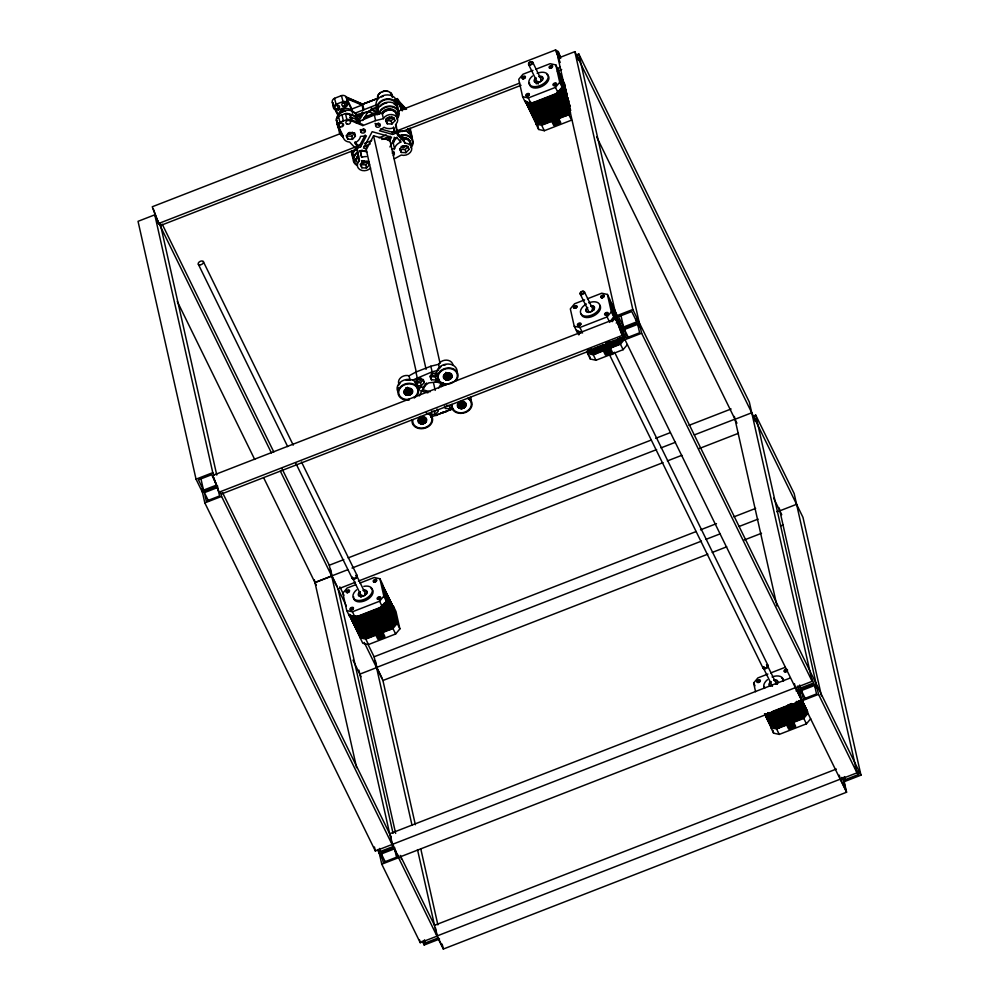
<?xml version="1.0" encoding="UTF-8"?>
<svg xmlns="http://www.w3.org/2000/svg" width="999" height="999" viewBox="0 0 999 999"><rect width="100%" height="100%" fill="white"/><g stroke="black" fill="none" stroke-linecap="round" stroke-linejoin="round"><path stroke-width="1.5" d="M407.505 387.437L409.353 395.067L405.731 394.742L406.78 394.48M408.029 390.397L411.6 390.572L408.991 388.599L407.33 388.811L407.767 390.659M421.728 423.963L420.829 423.151L420.691 423.788L423.389 423.738L421.815 419.318L423.151 418.856L422.689 417.894L424.275 423.401L423.151 418.856M422.065 419.056L425.636 419.243L423.039 417.257L421.366 417.482L423.389 423.738M447.14 379.957L446.228 379.145L446.103 379.782L448.801 379.732L447.14 379.295M451.048 375.237L448.439 373.251L446.778 373.476L447.477 375.05L451.048 375.237C451.823 373.414 448.114 373.027 446.778 373.476M462.15 407.979A3.784 3.009 -12.7 0 0 463.973 407.267L463.723 408.054L462.137 402.56L461.263 402.897L462.837 408.391L461.176 408.616L461.188 407.954M463.086 403.346A3.784 3.009 -12.7 0 1 461.276 404.058L465.084 403.896L462.487 401.923L460.826 402.135L461.513 403.721L463.037 403.296M441.083 413.074C445.03 411.7 438.723 414.323 441.421 413.099M442.245 412.537L442.894 412.187L442.457 412.999M352.36 132.205L350.861 134.291L347.827 133.441M356.156 158.641L356.343 161.351L356.156 158.641L358.254 155.22M361.75 161.139C361.513 163.811 365.959 163.711 366.383 161.376M392.345 97.44C393.269 87.999 376.161 89.947 377.647 98.426L362.612 104.108L363.873 109.715L354.458 113.386M396.441 113.786L396.628 116.496C398.014 108.179 385.377 106.369 382.118 113.074L374.35 114.997L356.019 122.677M381.768 632.854L381.143 633.528M405.856 145.529L403.758 147.777L401.211 146.403M410.477 142.445L410.676 145.167L410.027 140.946L407.754 138.574L403.496 137.625L401.785 135.614L399.5 136.501M404.657 391.483L406.256 389.997C405.944 388.336 404.033 391.845 404.757 392.819L404.233 392.619C403.496 389.86 408.304 387.937 406.581 391.171L406.106 392.707L404.233 392.619L404.87 393.194M412.013 392.407L411.888 391.845A3.784 3.009 -12.7 0 1 411.188 393.344L411.8 390.696C414.373 393.319 407.779 397.377 408.978 390.721M418.918 421.853C419.78 417.457 417.757 419.355 418.918 421.853L420.629 420.379L419.967 416.92M420.304 418.668L420.492 417.819L418.681 420.929M425.786 421.828L425.961 419.73L426.148 421.678L424.587 423.114L425.661 421.266L426.148 421.678L425.162 421.965M444.318 377.847L445.904 373.813L444.018 375.537L443.818 377.734L445.554 377.372L446.603 375.387L446.128 374.438M449.875 378.546L449.675 379.395L451.56 377.659L451.898 375.936C451.523 380.981 446.99 378.883 448.089 373.888L449.15 377.46M451.186 377.822L451.248 375.362L451.486 376.286M458.366 406.518C459.016 402.634 456.78 405.057 458.366 406.518L460.639 404.058L460.052 402.547L458.154 404.807M465.034 407.117L465.409 404.395L465.596 406.331L463.611 407.992M465.234 406.493L465.297 404.021L465.534 404.957M332.879 103.009L332.355 102.41A4.258 3.384 -12.7 0 1 334.528 98.314L341.446 95.617A4.258 3.384 -12.7 0 1 346.291 96.978L362.787 104.208L378.259 98.202L362.787 104.208M384.14 91.234L387.999 91.284M447.352 373.401L448.426 373.913M409.902 389.398L410.027 388.761L407.904 388.748L408.978 389.248M423.938 418.069L423.039 417.257M449.35 374.063L448.301 373.351M460.139 408.454L460.277 407.804C455.569 405.144 461.75 410.676 462.612 407.779M463.386 402.722L462.35 402.023A3.784 3.009 -12.7 0 0 458.042 405.594M442.257 413.136L442.907 412.35M356.406 159.765L358.504 156.344M387.137 117.632C387.699 120.355 392.669 119.043 391.67 116.396M410.127 394.667L411.888 391.845M446.004 373.876L444.243 376.698M553.683 121.666C557.442 124.026 551.773 117.707 554.295 124.413L559.552 122.365L558.216 119.63L552.959 121.678L554.295 124.413M378.821 635.888C378.621 635.514 377.684 635.227 378.871 636.113M605.307 351.198C608.965 353.621 603.446 347.227 605.906 353.933L611.176 351.898L609.827 349.163L604.57 351.211L605.906 353.933M789.135 726.111C789.984 723.825 788.611 726.972 789.198 725.162M410.714 389.747L410.939 389.148L408.853 388.698M424.75 418.406L424.987 417.807C421.915 416.995 427.122 418.032 425.636 419.243M450.162 374.4L449.225 373.501M459.465 407.467L459.228 408.067L458.204 407.093M464.198 403.072L463.261 402.16L465.084 403.896M349.063 134.403L350.025 132.592L352.16 133.192M360.614 146.853L366.446 135.852L360.502 136.438A9.94 7.905 -12.7 0 1 356.556 141.945L354.645 142.932L358.366 147.727L360.614 146.853L360.115 144.605L365.209 134.99M440.072 363.336L389.935 140.397L373.576 135.789L366.246 149.613L416.383 372.54M363.112 163.062L364.073 161.251M388.511 119.056L389.473 117.245L391.62 117.857M388.161 140.372L390.322 136.289M389.385 141.259L391.558 137.163L372.177 131.693L363.499 148.064L366.483 148.913M402.56 147.727L403.521 145.916L405.656 146.516M419.23 395.929L425.736 383.653M426.573 382.954L422.964 389.772L430.144 391.808M438.786 387.962L441.683 382.492M441.496 386.563L443.494 382.792M389.922 146.928L394.505 138.349L396.815 137.45L400.761 142.108A9.94 7.905 -12.7 0 0 394.543 148.789L391.583 149.088M418.244 391.071L420.204 387.4M411.363 390.247L409.765 388.836M419.355 422.302L420.954 423.713L419.13 421.978L420.142 423.376M450.811 374.912L450.037 373.838M425.412 418.918L426.011 418.793M464.86 403.571L464.073 402.51M362.6 120.517L368.057 111.763L371.665 109.803L378.097 111.713L377.585 109.428L372.54 108.379M356.93 120.891L362.687 111.925M358.229 121.741L363.986 112.775L368.057 111.763L377.722 114.723M380.532 92.507L378.084 95.142M382.367 114.198C385.127 108.816 395.242 108.317 396.69 114.91M556.543 121.466C556.468 121.191 555.344 120.742 556.593 121.691M792.856 725.836L792.319 725.286L792.532 725.998M532.966 70.355L522.952 74.251L518.718 79.346L522.614 96.716L528.284 97.952L555.456 87.388L559.702 82.293L555.794 64.923L550.124 63.674L535.826 69.243M558.453 90.872L555.669 94.206L533.753 102.735M561.413 87.875L555.844 94.555L533.928 103.072L531.031 102.447M562.499 87.1L556.006 94.893L534.09 103.421L529.757 102.472M562.837 87.775L556.343 95.579L534.428 104.096L525.749 102.198M563.174 88.461L556.68 96.254L534.765 104.783L526.086 102.885M563.511 89.148L557.017 96.94L535.089 105.469L526.423 103.571L525.786 100.762M563.673 89.485L557.18 97.278L535.264 105.807L526.585 103.908M564.01 90.172L557.517 97.964L535.601 106.493L526.923 104.583M564.335 90.847L557.854 98.651L535.926 107.168L527.26 105.27M564.51 91.196L558.016 98.988L536.101 107.517L527.422 105.607M564.847 91.871L558.354 99.675L536.438 108.192L527.759 106.294M565.172 92.557L558.678 100.35L536.763 108.879L528.096 106.98M565.509 93.244L559.015 101.036L537.1 109.565L528.434 107.655M565.684 93.581L559.19 101.374L537.275 109.902L528.596 108.004L527.647 103.796M566.008 94.268L559.515 102.06L537.599 110.589L528.933 108.679M566.346 94.942L559.852 102.747L537.937 111.264L529.27 109.366M566.52 95.292L560.027 103.084L538.099 111.613L529.433 109.703L528.633 106.568M566.683 95.629L560.189 103.421L538.274 111.95L529.595 110.052M566.845 95.966L560.352 103.771L538.436 112.288L529.77 110.39M567.182 96.653L560.689 104.445L538.773 112.974L530.094 111.076M567.345 96.99L560.864 104.795L538.936 113.312L530.269 111.413L529.47 108.267M567.682 97.677L561.188 105.469L539.273 113.998L530.606 112.1L529.657 107.892M568.019 98.364L561.525 106.156L539.61 114.673L530.931 112.775M568.181 98.701L561.688 106.493L539.772 115.022L531.106 113.124L530.307 109.977M568.356 99.038L561.863 106.843L539.947 115.36L531.268 113.461M567.594 100.499L562.025 107.18L540.109 115.697L531.443 113.799L530.644 110.664M567.757 100.837L562.2 107.517L540.284 116.046L531.605 114.148M567.932 101.174L562.362 107.867L540.447 116.384L531.768 114.485M568.094 101.523L562.524 108.204L540.609 116.721L531.943 114.823L530.656 109.94M568.256 101.861L562.699 108.541L540.784 117.07L532.105 115.172M569.355 101.086L562.862 108.891L540.946 117.407L532.267 115.509L531.48 112.363M568.593 102.547L563.036 109.228L541.108 117.745L532.442 115.847M568.768 102.885L563.199 109.565L541.283 118.094L532.604 116.196L531.668 111.988M568.931 103.222L563.361 109.915L541.446 118.431L532.779 116.533M569.093 103.571L563.536 110.252L541.62 118.769L532.942 116.871M569.268 103.908L563.698 110.589L541.783 119.118L533.104 117.22L532.142 113.736M568.506 105.37L563.861 110.939L541.945 119.455L533.279 117.557M568.668 105.707L564.035 111.276L542.12 119.793L533.441 117.894L532.492 113.699M569.767 104.932L564.198 111.613L542.282 120.142L533.616 118.244M569.929 105.27L564.373 111.963L542.457 120.479L533.778 118.581L532.667 114.036M570.104 105.619L564.535 112.3L542.619 120.817L533.941 118.918M570.267 105.956L564.697 112.637L542.782 121.166L534.115 119.268M569.505 107.417L564.872 112.987L542.957 121.503L534.278 119.605L533.316 116.121M569.68 107.755L565.034 113.324L543.119 121.841L534.453 119.942M569.842 108.092L565.209 113.661L543.281 122.19L534.615 120.292L533.503 115.747M570.004 108.441L565.372 114.011L543.456 122.527L534.777 120.629M570.179 108.779L565.534 114.348L543.618 122.865L534.952 120.966L534.153 117.82M570.342 109.116L565.709 114.685L543.793 123.214L535.114 121.316M569.58 110.577L565.871 115.035L543.956 123.551L535.277 121.653M569.755 110.914L566.046 115.372L544.118 123.888L535.452 121.99L534.502 117.795M570.841 110.14L566.208 115.709L555.506 93.869M534.677 118.132L536.001 124.013L541.658 125.262L568.843 114.685L570.529 112.65M404.707 393.756L406.094 394.705L405.307 393.631M411.6 390.572L410.589 389.185M412.3 390.809L409.652 393.718M445.179 379.408L444.53 377.972L444.443 378.833L446.103 379.782M451.76 375.462L449.1 378.371M426.348 419.468L423.701 422.377M465.796 404.133L463.149 407.043M584.59 299.887L574.575 303.771L570.329 308.866L574.238 326.248L579.907 327.485L607.08 316.92L611.326 311.825L607.417 294.443L601.748 293.207L587.449 298.776M611.338 319.967L614.123 316.633M610.576 321.428L614.285 316.97L610.801 302.272M611.675 320.654L614.46 317.307M611.838 320.991L614.622 317.657L611.301 303.296M612.012 321.328L614.785 317.994M612.175 321.678L614.959 318.331L611.638 303.983M355.669 584.74L347.078 588.074L342.844 593.169L346.753 610.551L352.41 611.788L379.595 601.223L383.828 596.128L379.92 578.746L374.263 577.509L359.952 583.066M382.58 604.707L379.807 608.041L357.892 616.57L354.995 615.933M384.603 602.809L379.97 608.379L358.054 616.907L355.157 616.271M386.625 600.923L380.132 608.728L358.216 617.245L352.435 615.983M386.963 601.61L380.469 609.402L358.554 617.931L349.425 616.008L346.753 610.551M387.3 602.297L380.806 610.089L358.891 618.618L350.212 616.708M387.462 602.634L380.969 610.426L359.053 618.955L350.387 617.057M387.799 603.321L381.306 611.113L359.39 619.642L350.711 617.732M388.136 603.995L381.643 611.8L359.727 620.317L351.049 618.418M388.299 604.345L381.805 612.137L359.89 620.666L351.223 618.756M388.636 605.019L382.142 612.824L360.227 621.341L351.548 619.442M388.973 605.706L382.48 613.498L360.564 622.027L351.885 620.129M389.31 606.393L382.817 614.185L360.901 622.714L352.222 620.804M389.473 606.73L382.979 614.522L361.064 623.051L352.385 621.153M389.81 607.417L383.316 615.209L361.401 623.738L352.722 621.828M390.147 608.091L383.653 615.896L361.725 624.412L353.059 622.514M390.472 608.778L383.978 616.57L362.063 625.099L353.396 623.201M390.646 609.115L384.153 616.92L362.237 625.436L353.559 623.538M390.971 609.802L384.49 617.594L362.562 626.123L353.896 624.225M391.308 610.489L384.815 618.281L362.899 626.798L354.233 624.899M617.682 338.923L615.821 341.146L593.906 349.675L591.008 349.038M617.844 339.26L615.983 341.483L594.068 350.012L591.183 349.375M391.645 611.163L385.152 618.968L363.236 627.484L354.558 625.586M618.006 339.598L616.158 341.833L594.243 350.349L591.346 349.712M391.808 611.513L385.314 619.305L363.399 627.822L354.732 625.923M620.029 337.712L616.321 342.17L594.405 350.699L591.52 350.062M620.204 338.062L616.495 342.507L594.567 351.036L590.234 350.087M392.145 612.187L385.651 619.992L363.736 628.508L355.07 626.61M620.367 338.399L616.658 342.857L594.742 351.373L588.96 350.112M621.465 337.625L616.82 343.194L594.904 351.723L587.674 350.137M392.482 612.874L385.989 620.666L364.073 629.195L355.394 627.297M622.552 336.85L616.995 343.531L595.079 352.06L587.849 350.474M622.727 337.187L617.157 343.881L595.242 352.397L588.011 350.811M392.819 613.561L386.326 621.353L364.41 629.87L355.731 627.971L354.62 623.426M622.889 337.537L617.32 344.218L595.404 352.734L588.186 351.161M392.982 613.898L386.488 621.69L364.573 630.219L355.906 628.321M623.988 336.763L617.494 344.555L595.579 353.084L586.9 351.186L587.612 353.546L590.284 359.003L595.953 360.252L623.126 349.675L627.372 344.58M393.319 614.585L386.825 622.377L364.91 630.893L356.231 628.995M393.656 615.259L387.162 623.064L365.247 631.58L356.568 629.682M393.818 615.596L387.325 623.401L365.409 631.917L356.73 630.019M587.612 353.546L593.281 354.782L620.454 344.218L624.7 339.123L846.578 792.232L443.319 949.05L221.566 496.403L220.667 492.382M394.155 616.283L387.662 624.088L365.746 632.604L357.068 630.706M394.493 616.97L387.999 624.762L366.084 633.291L357.405 631.393M394.817 617.644L388.324 625.449L366.408 633.965L357.742 632.067M394.992 617.994L388.499 625.786L366.583 634.315L357.904 632.417M395.329 618.668L388.836 626.473L366.92 634.989L358.241 633.091L356.98 627.484M395.654 619.355L389.16 627.16L367.245 635.676L358.579 633.778M395.991 620.042L389.498 627.834L367.582 636.363L358.903 634.465M396.153 620.379L389.672 628.171L367.744 636.7L359.078 634.802M396.491 621.066L389.997 628.858L368.082 637.387L359.415 635.489M360.127 637.849L365.784 639.085L392.969 628.521L397.202 623.426L393.294 606.056L395.979 611.513L399.887 628.883L395.641 633.978L368.469 644.542L362.799 643.306L349.375 615.009M755.581 691.72L753.633 683.029L757.866 677.934L767.881 674.038M796.715 701.385L793.943 704.732L772.015 713.249L769.13 712.612M796.89 701.723L794.105 705.069L772.19 713.586L767.856 712.637M797.052 702.072L794.267 705.406L772.352 713.935L768.019 712.986M798.151 701.298L794.442 705.756L772.527 714.273L768.181 713.323M799.237 700.524L794.605 706.093L772.689 714.61L768.356 713.661M799.412 700.861L794.767 706.43L772.851 714.959L767.07 713.686M799.575 701.211L794.942 706.78L773.026 715.296L765.796 713.711M801.598 699.312L795.104 707.117L773.189 715.634L764.522 713.736M801.935 699.999L795.441 707.791L773.526 716.32L764.847 714.422M802.097 700.336L795.604 708.141L773.688 716.658L765.022 714.76M802.272 700.686L795.778 708.478L773.863 717.007L765.184 715.109M802.434 701.023L795.941 708.815L774.025 717.344L765.346 715.446M802.597 701.36L796.116 709.165L774.188 717.682L765.521 715.784M802.771 701.71L796.278 709.502L774.362 718.031L765.684 716.133M802.934 702.047L796.44 709.839L774.525 718.368L765.858 716.47M803.109 702.384L796.615 710.189L774.7 718.706L766.021 716.807M803.271 702.734L796.777 710.526L774.862 719.055L766.183 717.157L765.559 714.347M803.433 703.071L796.94 710.863L775.024 719.392L766.358 717.494M803.608 703.408L797.115 711.213L775.199 719.73L766.52 717.831M803.77 703.758L797.277 711.55L775.361 720.079L766.695 718.169M803.945 704.095L797.452 711.887L775.536 720.416L766.857 718.518L766.058 715.371M804.108 704.432L797.614 712.237L775.699 720.754L767.02 718.855M804.27 704.782L797.776 712.574L775.861 721.103L767.195 719.193L766.395 716.058M804.445 705.119L797.951 712.911L776.036 721.44L767.357 719.542M804.607 705.456L798.114 713.261L776.198 721.778L767.532 719.879M804.944 706.143L798.451 713.935L776.535 722.464L767.856 720.566M805.107 706.48L798.613 714.285L776.698 722.801L768.031 720.903L767.232 717.757M805.444 707.167L798.95 714.959L777.035 723.488L768.356 721.59L767.419 717.382M805.781 707.854L799.287 715.646L777.372 724.175L768.693 722.265M805.943 708.191L799.45 715.983L777.534 724.512L768.868 722.614L767.894 719.13M806.118 708.528L799.625 716.333L777.709 724.849L769.03 722.951M806.443 709.215L799.949 717.007L778.034 725.536L769.367 723.638M806.78 709.902L800.286 717.694L778.371 726.223L769.705 724.312L768.418 719.43M806.955 710.239L800.461 718.031L778.546 726.56L769.867 724.662M807.117 710.576L800.624 718.381L778.708 726.897L770.029 724.999L769.23 721.852M807.454 711.263L800.961 719.055L779.045 727.584L770.366 725.686L769.255 721.141M769.904 723.226L770.916 727.709L776.573 728.945L803.758 718.381L807.991 713.286M770.916 727.709L773.588 733.166L779.257 734.402L806.43 723.838L810.676 718.743M347.814 139.136L347.115 136.001L351.748 136.226L354.707 133.042L355.407 136.176L352.447 139.361L347.814 139.136L346.154 135.727L349.113 132.542L353.746 132.767L355.407 136.176M394.393 118.744L394.867 120.842L391.908 124.026L387.275 123.789L386.563 120.654L391.196 120.879L394.155 117.707M361.863 167.795L361.163 164.66L365.784 164.897L368.743 161.713L369.455 164.847L366.496 168.032L361.863 167.795L360.189 164.385L363.149 161.201L367.782 161.438L369.455 164.847M408.429 147.415L408.903 149.513L405.944 152.685L401.311 152.46L400.611 149.326L405.244 149.55L408.204 146.366M423.701 380.544L424.175 382.642L421.216 385.814L416.583 385.589L415.871 382.455L420.504 382.679L423.464 379.495M438.086 377.897L436.113 380.02L431.481 379.795L430.781 376.648L435.414 376.885L437.387 374.762M430.619 414.26L435.252 414.485L438.211 411.301L437.1 409.028M444.418 406.181L445.529 408.454L450.162 408.691L452.135 406.568M332.804 103.571L332.592 102.722L333.154 104.296M412.038 391.633L411.913 391.071A3.784 3.009 -12.7 0 0 406.943 388.936A3.784 3.009 -12.7 0 0 405.232 393.681M447.115 411.064L444.917 412.075L446.341 411.113M358.541 156.131L357.018 148.152L359.003 161.251A7.567 6.019 -12.7 0 0 360.09 169.705A7.567 6.019 -12.7 0 0 370.641 167.982M420.492 417.819L419.605 419.243M420.517 416.408L420.629 419.842L419.842 417.107M459.053 403.908L459.415 402.759M439.373 379.395L435.989 382.005L428.658 382.917L422.927 387.088L416.995 387.662M407.679 395.292L406.655 395.129M462.487 401.923L462.35 402.023A3.784 3.009 -12.7 0 1 465.197 405.956M377.522 96.703L378.159 96.291M426.061 421.066L425.936 420.504A3.784 3.009 -12.7 0 0 420.979 417.594A3.784 3.009 -12.7 0 0 419.955 422.877M377.185 106.518L367.307 112.05L356.044 114.748L356.543 116.408M446.328 411.526L446.828 411.288M394.343 158.829L401.211 155.07A7.567 6.019 -12.7 0 0 411.463 150.437A7.567 6.019 -12.7 0 0 405.469 143.182L397.54 134.828L395.517 124.65M398.988 384.303A7.567 6.019 -12.7 0 1 400.849 377.572A7.567 6.019 -12.7 0 1 409.078 375.786L415.934 372.028L430.844 366.233L438.611 364.298A7.567 6.019 -12.7 0 1 446.64 360.139A7.567 6.019 -12.7 0 1 452.922 365.01M412.624 380.132L432.105 371.828L438.573 370.229M453.121 408.803L430.744 417.132M399.263 101.898L405.369 108.379M399.75 104.096L404.907 109.49M399.588 103.933L405.144 109.353M338.574 114.286A7.567 6.019 -12.7 0 1 341.596 110.09L343.319 109.191A7.567 6.019 -12.7 0 1 352.073 110.602L346.903 99.675A4.258 3.384 -12.7 0 1 346.84 101.586M381.543 96.99L383.266 96.091M555.319 120.342L554.457 120.392M448.563 374.85L447.19 375.499L448.988 374.625L449.575 377.235M459.752 403.321L461.526 407.455L462.837 408.391M424.163 423.339L424.8 423.126M463.723 408.054L463.911 407.217M609.14 351.099L609.115 351.848L609.265 351.086M789.073 725.199L789.048 725.898M790.621 726.748L790.284 726.073L790.509 726.785M792.657 725.973C794.342 724.2 789.997 726.148 792.906 726.061M400.05 106.531L402.185 106.169L400.711 107.592M362.774 104.783L351.885 109.016L352.747 112.825M363.873 109.715L377.385 104.445M332.355 102.41L333.716 108.454A4.258 3.384 -12.7 0 0 338.561 109.828L345.479 107.13A4.258 3.384 -12.7 0 0 347.652 103.034L346.291 96.978M357.517 150.399L349.588 142.045A7.567 6.019 -12.7 0 1 343.768 138.674L337.749 126.398L336.388 120.342A4.683 3.721 -12.7 0 1 338.536 116.259L345.504 113.549A4.683 3.721 -12.7 0 1 350.324 114.922L351.685 120.979L362.849 125.574L375.612 120.604L383.379 118.681A7.567 6.019 -12.7 0 1 394.168 115.122A7.567 6.019 -12.7 0 1 396.054 123.976L397.54 134.828M394.568 99.7L397.39 98.601L398.913 103.771M394.667 100.15L397.49 99.051M337.749 126.398A4.683 3.721 -12.7 0 1 339.897 122.303L346.865 119.593A4.683 3.721 -12.7 0 1 351.685 120.979M356.481 116.134L360.664 114.51M356.818 116.821L361.001 115.197M366.571 113.024L370.754 111.401M395.554 104.071L398.376 102.972L397.39 98.601M364.722 116.995L374.525 113.187M363.648 118.219L376.261 113.324M399.8 104.833L401.748 104.433M400.337 105.944L401.648 105.432M340.834 133.441L152.26 206.768L158.479 223.564L161.289 225.212L355.669 149.613M397.415 111.438L555.531 49.95L558.341 51.598L560.414 57.193M271.428 452.922L154.783 214.822L138.037 221.328L196.029 479.17L202.41 492.207L217.77 486.238M842.257 777.609L844.217 781.693L860.963 775.174L802.971 517.345L574.837 51.661L558.091 58.167L617.182 320.617M576.023 55.07L578.808 53.983L749.337 402.073L812.137 681.318L795.391 687.836L794.455 683.653M355.07 141.895L357.867 145.492L360.115 144.605M380.457 128.933L392.07 132.18L394.393 131.281L393.519 126.973M158.479 223.564L361.563 144.58M364.46 143.456L371.715 140.634M378.971 137.812L386.226 134.99M393.481 132.168L519.68 83.092M557.392 68.431L560.289 67.308M392.582 134.428L394.892 133.529L393.743 127.772A9.94 7.905 -12.7 0 1 384.016 127.298L379.508 130.769L392.582 134.428L392.07 132.18M364.373 146.229L370.179 143.981M381.78 139.46L389.036 136.638M402.098 131.568L521.041 85.315M557.305 71.204L561.663 69.518M384.066 139.273L389.822 137.038M360.289 151.648L362.537 150.774L366.883 151.998M522.614 96.716L525.299 102.173L530.956 103.421L558.141 92.845L555.456 87.388M554.969 121.091L558.916 119.555M536.001 124.013L538.673 129.47L544.33 130.719L571.515 120.155L568.843 114.685M405.207 393.868L406.431 393.394L409.24 395.017M444.155 378.421L445.879 378.059L448.701 379.67M196.029 479.17L212.775 472.664L154.783 214.822M574.837 51.661L632.817 309.49L616.071 315.996L622.464 329.033L639.21 322.527M615.958 318.656L212.687 475.474L218.906 492.257L221.728 493.906L624.987 337.088L622.177 335.439L615.958 318.656L618.768 320.304M616.221 323.014L619.13 321.89L624.038 335.164L621.815 333.853L616.907 320.592L613.985 308.753M216.109 483.728L211.688 474.7L198.451 479.857L203.496 490.159L216.733 485.014M636.788 321.84L631.73 311.538L618.493 316.683L623.551 326.998L636.788 321.84L636.101 318.806M204.42 492.644L217.657 487.5L219.555 495.966L206.318 501.111L204.42 492.644L208.529 501.036M637.712 324.325L639.61 332.792L626.373 337.937L624.462 329.483L637.712 324.325L639.073 327.123M218.906 492.257L622.177 335.439M605.569 343.506L609.677 341.908M593.406 348.651L602.996 344.917M605.731 343.856L615.322 340.122L617.832 345.242L624.325 337.45L617.657 344.905L595.741 353.421L587.075 351.523M615.484 340.459L593.568 348.988L595.916 353.758L587.237 351.86M593.731 349.325L615.659 340.809M795.354 687.662L375.349 850.998L204.82 502.909L221.566 496.403M578.808 53.983L641.62 333.229L624.875 339.747L622.115 327.635M450.636 409.865L448.064 410.452L450.549 409.49M419.255 422.54L420.479 422.065L423.289 423.676M458.703 407.192L461.526 407.455L460.214 401.623M392.095 844.492L329.295 565.234L343.793 559.602M348.151 557.904L651.323 440.01M655.681 438.311L670.179 432.679M689.035 425.337L731.106 408.978M314.96 582.454L347.652 569.742M352.01 568.044L656.63 449.587M660.988 447.889L675.486 442.257M694.355 434.915L734.964 419.13M314.997 582.617L331.73 576.111M735.002 419.293L751.748 412.774M752.934 416.196L755.731 415.109L794.18 493.593L856.98 772.851L840.234 779.357L839.297 775.174M338.087 588.985L355.494 582.217M358.391 581.081L663.024 462.624M667.369 460.926L681.88 455.294M699.288 448.526L738.448 433.291M378.421 638.236L383.678 636.188L382.342 633.466L377.085 635.514L378.421 638.236L377.784 635.439M696.166 531.53L374.126 656.768L412.05 825.374M700.511 529.845L716.47 523.638M733.878 516.87L755.644 508.404M376.536 667.469L701.473 541.108M705.818 539.423L720.329 533.778M739.185 526.448L758.041 519.118M776.897 511.775L779.807 510.651M359.827 674.15L376.573 667.632M779.844 510.814L796.59 504.308M382.929 680.506L707.854 554.145M712.212 552.459L726.71 546.815M744.118 540.047L761.525 533.279M780.394 525.949L783.291 524.812M770.741 672.926L785.052 667.369M389.685 833.778L790.047 678.084M379.183 848.875L380.444 851.448L393.681 846.303L392.42 843.718M799.2 685.539L800.461 688.111L813.698 682.966L810.539 676.523M796.016 690.883L798.925 689.76L797.664 687.175M379.358 853.496L394.717 847.527M799.375 690.159L816.121 683.653M394.605 848.788L396.516 857.242L383.266 862.399L381.368 853.933L394.605 848.788L395.979 851.585M814.622 685.451L816.52 693.918L803.283 699.063L801.385 690.596L814.622 685.451L815.996 688.261M787.624 705.157L791.732 703.558M772.726 711.35L791.895 703.895M771.515 712.225L793.431 703.708L801.123 719.405L807.617 711.6L807.279 710.926L800.786 718.718L778.87 727.247L770.204 725.336M398.476 857.529L801.747 700.699M417.507 849.637L436.963 936.175L420.229 942.694L381.768 864.197L398.514 857.691L397.877 854.844M771.69 712.562L793.606 704.045M755.731 415.109L818.531 694.355L801.785 700.861L799.337 689.997M771.852 712.911L793.768 704.382M794.467 726.048L793.131 723.326L787.874 725.361L789.21 728.096L794.467 726.048L793.843 723.251M434.528 925.311L836.338 769.055M436.925 936.013L840.196 779.195M424.026 940.396L425.287 942.969L438.524 937.824M844.03 777.06L845.291 779.645L858.541 774.487L857.854 771.465M422.29 941.108L424.2 945.017L439.548 939.048M397.44 99.925L398.626 100.262L401.223 105.582M398.226 103.434L399.413 103.771L401.81 110.102M384.165 91.084L382.43 91.708M360.139 150.837L361.7 157.343L363.811 156.768A9.94 7.905 -12.7 0 1 366.383 156.618M443.793 365.259L445.691 364.735M448.226 378.708L447.677 374.101M448.101 379.233L448.801 379.732M409.115 394.455L407.692 394.63M461.051 402.759L462.475 402.585M421.603 418.106L423.027 417.919M423.164 423.114L421.74 423.301M380.357 635.464L380.382 634.715L380.244 635.476M458.628 403.421L458.553 404.607M403.758 138.736L408.004 139.698L410.726 143.569M406.243 380.082L408.204 379.97M381.593 636.338C382.055 634.865 381.543 635.913 381.506 636.138M399.413 101.848L406.543 109.316M437.4 373.426L432.767 373.201L429.807 376.386L431.481 379.795M446.366 405.394L449.45 405.544L450.162 408.691M431.456 411.188L434.553 411.351L435.252 414.485M390.309 92.982L391.021 93.019M464.735 403.009L465.459 403.446M419.48 422.864L418.743 422.427M525.586 101.861L534.265 103.759L556.181 95.23L562.674 87.437L559.178 72.74M525.924 102.547L534.59 104.445L556.505 95.916L562.999 88.124L559.69 73.764M526.261 103.222L534.927 105.12L556.843 96.603L563.336 88.799L560.014 74.45M526.76 104.246L535.427 106.144L557.342 97.627L563.836 89.823L560.352 75.137M528.758 108.342L537.437 110.24L559.353 101.723L565.846 93.918L562.362 79.233M530.432 111.751L539.11 113.661L561.026 105.132L567.519 97.34L567.857 98.014L561.363 105.819L539.448 114.336L530.769 112.437M391.945 94.343L391.146 94.168L391.558 95.517M579.932 331.68L577.035 331.044L578.546 334.116M577.21 331.393L580.094 332.018M574.238 326.248L576.91 331.705L582.579 332.942M577.534 332.068L580.431 332.704M577.709 332.417L580.594 333.042M451.423 374.787L450.686 374.35M411.975 390.122L411.238 389.685M351.161 616.008L358.391 617.594L380.307 609.065L386.8 601.273L383.479 586.913M350.05 616.371L358.728 618.269L380.644 609.752L387.137 601.947L383.816 587.599M355.569 627.634L364.235 629.532L386.151 621.016L392.644 613.211L389.335 598.863M768.194 721.241L776.872 723.151L798.788 714.622L805.281 706.83L805.606 707.504L799.125 715.309L777.197 723.825L768.531 721.927M358.404 633.441L367.083 635.339L388.998 626.81L395.492 619.018L392.17 604.657M769.53 723.975L778.209 725.873L800.124 717.357L806.618 709.552L806.28 708.878L799.787 716.67L777.871 725.199L769.193 723.288L768.256 719.093M359.74 636.163L368.419 638.061L357.717 616.221M364.485 146.254L367.47 147.09M361.925 160.652L366.208 161.863M435.364 381.655L445.791 384.603M420.479 390.746L427.909 392.844M346.441 97.652L346.815 98.651L354.558 100.999L362.075 105.057L363.186 109.99M351.436 119.855L362.6 124.45L362.849 125.574M346.815 98.651L362.075 105.057L362.674 104.333L346.566 97.527M378.097 113.474L371.665 109.803L371.278 108.117M616.907 320.592L619.13 321.89M447.215 374.225L447.889 375.312M421.366 417.482L422.065 417.969M422.277 419.193L422.739 419.068A3.784 3.009 -12.7 0 1 421.815 419.393M397.028 132.592L402.535 138.986L401.785 135.614M393.918 152.81L394.193 153.197A2.373 1.886 -12.7 0 1 394.143 154.658L393.818 155.107A2.373 1.886 -12.7 0 1 393.369 155.482M352.073 110.602L352.597 112.875M360.302 129.57L361.151 132.442A2.373 1.886 -12.7 0 0 365.197 131.781L365.372 131.294A2.373 1.886 -12.7 0 0 364.011 129.37L363.424 129.271A2.373 1.886 -12.7 0 0 361.238 130.132L360.914 130.569A2.373 1.886 -12.7 0 0 360.864 132.03L361.139 132.43M357.48 163.062L356.094 160.24M417.644 383.666L416.645 380.119A2.373 1.886 -12.7 0 1 416.521 379.158M596.665 136.9L736.925 423.201M773.663 498.201L781.755 514.722M555.794 64.923L558.466 70.38L562.375 87.75L559.702 82.293M558.853 72.065L563.536 81.618L566.695 94.905M562 86.076L567.02 96.316L560.526 104.108L538.611 112.637L529.932 110.727L528.658 105.844M532.717 62.225L541.57 80.295M558.753 118.606L560.764 122.702L553.746 125.437L551.748 121.341M528.646 64.598L538.174 84.053M533.591 102.398L544.293 124.238L535.614 122.34L525.424 101.523M632.817 309.49L860.963 775.174M528.284 97.952L530.956 103.421M541.658 125.262L544.33 130.719M854.744 766.757L858.541 774.487M641.62 333.229L812.137 681.318M818.531 694.355L856.98 772.851M607.417 294.443L610.089 299.912L613.998 317.282L611.326 311.825M624.462 329.483L628.571 337.862M801.385 690.596L805.494 699.013M610.464 301.586L615.646 312.175L617.544 320.579M797.427 686.088L800.748 692.969M841.87 777.409L843.755 781.28L845.666 789.747L840.609 779.432M613.623 315.609L615.297 319.018M795.778 687.911L800.823 698.214L798.925 689.76M607.08 316.92L609.752 322.377M620.454 344.218L623.126 349.675M803.758 718.381L806.43 723.838M614.81 352.722L767.931 665.284M584.34 291.758L593.181 309.815M776.485 683.978L767.632 665.921A2.373 1.411 -26.1 0 0 766.932 665.509A1.898 1.124 -26.1 0 1 767.057 665.809M610.377 348.139L612.387 352.235L605.369 354.957L603.359 350.861M793.668 722.302L795.679 726.398L788.661 729.12L786.663 725.024M580.269 294.131L589.11 312.188M763.561 668.294L772.414 686.35M763.049 668.131L609.24 354.17A2.835 1.698 -26.1 0 0 612.062 354.42A2.835 1.698 -26.1 0 0 614.323 352.185M771.353 711.887L779.208 727.921L770.541 726.023L764.685 714.085L773.363 715.983L795.279 707.454L801.772 699.662L804.782 705.806L798.288 713.598L776.373 722.127L767.694 720.217L766.408 715.334M579.907 327.485L581.918 331.581M593.281 354.782L595.953 360.252M776.573 728.945L779.257 734.402M753.633 683.029L754.969 685.764M576.873 330.706L576.535 330.02L576.91 331.705M398.451 101.311L398.326 100.749M401.024 106.593L402.772 110.165M398.376 102.972L402.247 110.877M394.867 120.842L393.194 117.432L388.561 117.195L385.602 120.38L387.275 123.789M408.903 149.513L407.23 146.091L402.597 145.866L399.637 149.051L401.311 152.46M346.541 98.102L351.885 109.016M343.306 102.697L341.446 95.617M345.479 107.13L344.305 103.084M336.388 105.382L334.528 98.314M338.561 109.828L337.038 104.258M336.526 111.164L338.199 114.598M338.349 116.096L332.954 105.095A4.258 3.384 -12.7 0 0 334.178 106.169M445.579 411.825L445.417 411.476M424.175 382.642L422.502 379.22L417.869 378.996L414.91 382.18L416.583 385.589M420.729 418.444L421.191 419.393M379.92 578.746L382.605 584.215L386.501 601.585L383.828 596.128M382.979 585.889L393.681 607.729M386.126 599.899L396.828 621.74L390.334 629.545L379.632 607.704M397.202 623.426L399.887 628.883M379.595 601.223L382.267 606.68L355.095 617.245L352.41 611.788M392.969 628.521L395.641 633.978M203.284 261.513L293.231 445.129M301.473 461.95L357.08 575.474M365.696 594.118L356.843 576.061A2.373 1.411 -26.1 0 1 355.407 578.521A2.373 1.411 -26.1 0 1 352.622 578.096M382.879 632.442L384.89 636.538L377.872 639.26L375.874 635.164M352.772 578.433L361.626 596.49M198.389 264.36L287.662 446.578M295.891 463.399L352.197 578.321M365.784 639.085L368.469 644.542M162.188 224.138L273.813 452.01M282.043 468.781L329.295 565.234M339.835 586.85L343.956 595.254M367.982 644.318L374.163 656.93M332.118 576.186L337.163 586.5M376.96 667.719L382.005 678.021M280.332 471.103L346.366 605.968M364.21 642.407L382.967 680.669L415.359 824.762M349.213 614.672L349.425 616.008M177.298 301.473L254.695 459.44M263.586 477.609L316.271 585.227M352.959 660.127L361.114 676.76M212.775 472.664L214.048 475.262M222.577 492.682L390.996 836.55M400.224 855.394L434.565 925.474M396.928 853.745L392.507 844.729L390.609 836.263M437.35 936.263L442.395 946.565L441.758 943.743M381.368 853.933L385.489 862.337M377.447 849.587L381.418 857.691M560.664 58.491L558.703 53.184L556.468 51.886L558.928 58.516M555.531 49.95L560.189 62.537M620.329 324.5L623.438 332.892M410.227 394.73L409.115 390.734M153.209 208.704L158.117 221.978M213.636 477.41L218.556 490.684M446.141 374.363L447.477 378.783L445.929 372.402M420.292 416.883L422.077 422.789L420.766 416.97M406.243 388.224L408.029 394.13L406.481 387.749M463.486 402.947L464.21 405.669L463.561 402.747M409.99 389.622L410.714 392.345L410.065 389.423M460.015 402.872L461.088 407.08M445.966 374.213L447.04 378.409M420.204 416.808L421.628 422.415M406.156 388.149L407.592 393.756M844.617 776.61L845.291 779.645M844.18 781.53L846.578 792.232M779.208 507.979L821.453 695.853M754.22 416.908L755.182 421.141M799.774 685.077L800.461 688.111M734.365 416.446L776.96 605.844M788.573 725.299L789.21 728.096M772.939 730.269L773.588 733.166M577.31 55.794L578.259 60.015M620.816 314.86L623.551 326.998M621.615 326.611L623.039 332.555M621.59 327.335L622.702 331.88M621.253 326.648L622.689 332.592M621.066 327.023L622.327 332.63M620.903 326.685L622.165 332.292M616.321 313.536L617.894 320.542M564.36 83.317L564.997 86.126M565.621 88.923L567.057 94.868M616.296 314.248L617.732 320.204M564.198 82.979L566.72 94.193M615.147 311.151L617.37 320.242M562.862 80.245L566.183 94.605L559.69 102.398L537.774 110.926L529.095 109.028L528.296 105.882M614.485 309.777L616.858 319.93M562.025 78.546L565.347 92.895L558.853 100.699L536.938 109.216L528.259 107.318L527.46 104.171M613.648 308.079L616.483 320.691M561.688 77.86L565.009 92.22L558.516 100.012L536.6 108.541L527.922 106.631L526.81 102.085M613.311 307.392L616.308 320.342M561.188 76.836L564.672 91.533L558.179 99.326L536.263 107.855L527.597 105.956L526.648 101.748M612.812 306.368L616.133 320.716M560.851 76.161L564.173 90.509L557.679 98.302L535.764 106.831L527.085 104.932L526.298 101.786M612.474 305.682L615.621 319.692M611.975 304.658L615.459 319.355M537.699 125.137L538.673 129.47M589.635 356.106L590.284 359.003M578.433 331.618L579.058 334.428M578.246 332.005L578.883 334.802M578.084 331.656L578.708 334.465M577.584 330.632L578.371 333.778M410.027 140.946L410.277 142.07M409.091 139.623L409.353 140.747M407.754 138.574L408.004 139.698M406.081 137.887L406.331 138.998M404.208 137.575L404.458 138.699M403.496 137.625L404.757 143.219M463.061 403.683L463.711 406.605L463.061 402.734M462.287 402.609L463.486 407.43M405.244 149.55L405.944 152.685M395.979 112.275L396.241 113.399M460.826 401.586L462.137 407.417M461.263 403.983L461.85 406.593M395.055 110.964L395.304 112.075M393.706 109.915L393.956 111.039M400.262 139.872L400.761 142.108M459.765 404.22L460.414 407.142L459.965 404.308M459.253 403.733L459.99 406.818M392.033 109.216L392.295 110.34M400.012 148.664L400.474 150.749M390.159 108.916L390.409 110.04M394.393 131.281L394.892 133.529M448.688 373.564L449.675 377.934L449.088 374.5M448.239 373.938L449.225 378.309M391.196 120.879L391.908 124.026M388.199 109.028L388.449 110.152M394.255 137.225L394.505 138.349M447.689 375.187L448.276 377.797M447.102 374.375L448.089 378.746M445.816 372.54L446.478 375.449M386.288 109.54L386.551 110.664M394.543 148.789L393.281 143.194A9.94 7.905 -12.7 0 1 397.24 137.675M445.716 375.562L446.391 378.546L445.929 375.649M445.217 375.062L445.954 378.146M384.565 110.439L384.827 111.563M385.726 118.943L386.438 122.09M383.141 111.638L383.404 112.762M382.118 113.074L383.379 118.681M438.611 364.298L439.61 368.781M445.054 406.368L445.529 408.454M436.775 376.223L436.063 373.064A2.373 1.886 -12.7 0 1 432.779 375.287L432.255 375.062A2.373 1.886 -12.7 0 1 431.418 373.351M378.371 123.189L378.833 125.287M435.414 376.885L436.113 380.02M374.35 114.997L375.612 120.604M430.844 366.233L432.105 371.828M433.504 382.804L435.202 390.397M373.576 135.789L426.098 369.343M363.461 128.983L363.936 131.081M420.504 382.679L421.216 385.814M359.453 120.792L360.127 123.789M415.934 372.028L417.195 377.634M368.144 161.051L368.619 163.137M423.576 418.631L424.263 421.94L423.826 419.368M365.784 164.897L366.496 168.032M421.378 416.933L422.689 422.764M361.7 157.343L360.439 151.736L362.55 151.161A9.94 7.905 -12.7 0 1 365.122 151.011M419.98 418.106L420.966 422.477L420.067 416.82M357.867 145.492L358.366 147.727M409.078 375.786L410.077 380.269M357.779 152.772L359.515 160.827M357.742 155.644L357.992 156.768M409.565 390.359L410.227 393.269L409.64 389.847M356.718 157.08L356.968 158.204M351.748 136.226L352.447 139.361M407.355 387.4L408.778 394.056M345.504 113.549L346.865 119.593M407.33 388.261L408.766 395.229M406.368 387.887L407.03 390.796M343.319 109.191L343.818 111.438A7.567 6.019 -12.7 0 1 345.729 110.914M342.894 109.403L343.406 111.651L342.095 112.325L341.596 110.09M405.944 389.448L406.918 393.818L406.031 388.161M405.844 390.572L406.506 393.494M405.756 390.409L406.431 393.394M342.02 114.897L343.381 120.954M338.536 116.259L339.897 122.303M335.964 110.027L336.476 112.263M338.361 122.865L339.036 125.886M393.344 607.055L396.665 621.403L390.172 629.195L368.256 637.724L359.578 635.826L358.953 633.016M392.844 606.031L396.328 620.716L389.835 628.521L367.919 637.037L359.24 635.139L357.979 629.532M392.507 605.344L395.829 619.692L389.335 627.497L367.42 636.013L358.741 634.115L357.63 629.57M391.67 603.633L395.154 618.331L388.661 626.136L366.745 634.652L358.079 632.754L356.793 627.872M391.333 602.959L394.655 617.307L388.161 625.112L366.246 633.628L357.567 631.73L356.456 627.185M390.996 602.272L394.318 616.62L387.824 624.425L365.909 632.941L357.242 631.043L355.981 625.436M390.497 601.248L393.981 615.946L387.487 623.738L365.572 632.267L356.905 630.369L355.619 625.474M390.172 600.561L393.481 614.922L386.988 622.714L365.072 631.243L356.406 629.345L354.97 623.388M389.66 599.537L393.156 614.235L386.663 622.04L364.735 630.556L356.069 628.658L354.957 624.113M388.998 598.176L392.32 612.537L385.826 620.329L363.911 628.846L355.232 626.947L353.971 621.341M388.499 597.152L391.983 611.85L385.489 619.642L363.574 628.171L354.895 626.273L353.621 621.378M388.161 596.465L391.483 610.826L384.99 618.618L363.074 627.147L354.395 625.249L352.972 619.305M387.824 595.791L391.146 610.139L384.652 617.944L362.737 626.46L354.058 624.562L352.947 620.017M387.325 594.767L390.809 609.465L384.315 617.257L362.4 625.786L353.721 623.875L352.61 619.33M386.988 594.08L390.309 608.441L383.816 616.233L361.9 624.762L353.221 622.852L351.96 617.257M386.65 593.394L389.972 607.754L383.479 615.546L361.563 624.075L352.897 622.177L351.773 617.632M386.151 592.37L389.635 607.067L383.141 614.872L361.226 623.388L352.56 621.49L350.961 615.209M385.814 591.695L389.135 606.043L382.642 613.848L360.726 622.365L352.06 620.466L350.936 615.921M385.489 591.008L388.798 605.369L382.305 613.161L360.389 621.69L351.723 619.78L350.612 615.234M384.977 589.984L388.474 604.682L381.98 612.474L360.065 621.003L351.386 619.105L350.424 615.621M384.652 589.31L387.962 603.658L381.481 611.45L359.553 619.979L350.886 618.081L350.249 615.272M384.153 588.286L387.637 602.971L381.143 610.776L359.228 619.293L350.549 617.394L349.75 614.248M420.816 849.025L437.874 924.862M442.42 945.042L443.319 949.05M375.374 660.664L376.635 666.308M435.439 927.796L437.025 934.852M424.6 939.934L425.287 942.969M423.514 941.982L424.2 945.017M358.928 670.129L395.641 833.403M400.761 856.143L401.448 859.177M419.617 940.009L420.229 942.694M338.124 589.148L393.044 833.328M330.532 569.13L331.793 574.775M379.77 848.413L380.444 851.448M378.683 850.461L381.768 864.197M314.348 579.782L356.606 767.657M374.45 846.99L375.349 850.998M160.265 223.838L216.771 475.074M200.774 478.022L203.496 490.159M201.736 489.173L204.82 502.909M463.186 403.184L463.711 406.056M423.738 418.519L424.25 421.403M461.413 401.985L461.526 402.634M370.991 588.324A10.415 6.206 -26.1 0 1 365.971 600.274A10.415 6.206 -26.1 0 1 353.658 596.678M363.823 586.363A10.415 6.206 -26.1 0 1 371.715 593.119A10.415 6.206 -26.1 0 1 356.83 600.299A10.415 6.206 -26.1 0 1 356.643 589.822M363.199 590.134A4.733 2.822 -26.1 0 1 366.783 593.206A4.733 2.822 -26.1 0 1 360.015 596.465A4.733 2.822 -26.1 0 1 359.927 591.708M356.131 575.649A2.373 1.411 -26.1 0 1 356.556 575.811M363.224 590.621A4.258 2.535 -26.1 0 1 366.446 593.381A4.258 2.535 -26.1 0 1 360.364 596.328A4.258 2.535 -26.1 0 1 360.289 592.032M361.051 596.753A3.784 2.26 -26.1 0 1 362.15 595.441M360.639 596.765A4.258 2.535 -26.1 0 1 361.875 595.279M364.81 593.868A4.258 2.535 -26.1 0 1 366.733 593.831M356.031 575.749A1.898 1.124 -26.1 0 1 356.056 577.21M354.895 578.021A1.898 1.124 -26.1 0 1 353.009 577.847M766.483 664.735A2.835 1.698 -26.1 0 1 767.956 666.658A2.835 1.698 -26.1 0 1 764.51 668.668A2.835 1.698 -26.1 0 1 763.024 666.745M599.787 305.132A10.415 6.206 -26.1 0 1 593.456 315.971A10.415 6.206 -26.1 0 1 581.181 314.098M588.773 302.822A10.415 6.206 -26.1 0 1 599.487 308.192A10.415 6.206 -26.1 0 1 583.666 315.821A10.415 6.206 -26.1 0 1 586.326 303.996M590.684 305.831A4.733 2.822 -26.1 0 1 594.268 308.903A4.733 2.822 -26.1 0 1 587.499 312.175A4.733 2.822 -26.1 0 1 587.424 307.405M590.721 306.318A4.258 2.535 -26.1 0 1 593.943 309.091A4.258 2.535 -26.1 0 1 587.849 312.025A4.258 2.535 -26.1 0 1 587.774 307.729M588.536 312.45A3.784 2.26 -26.1 0 1 588.998 311.775M592.257 309.877A3.784 2.26 -26.1 0 1 593.955 309.84M588.136 312.462A4.258 2.535 -26.1 0 1 588.636 311.7M592.307 309.565A4.258 2.535 -26.1 0 1 594.218 309.528M546.865 74.488A10.415 6.206 -26.1 0 1 541.845 86.438A10.415 6.206 -26.1 0 1 529.532 82.842M537.15 73.289A10.415 6.206 -26.1 0 1 548.076 78.034A10.415 6.206 -26.1 0 1 533.404 86.588A10.415 6.206 -26.1 0 1 532.517 75.986M539.06 76.299A4.733 2.822 -26.1 0 1 542.657 79.383A4.733 2.822 -26.1 0 1 535.889 82.642A4.733 2.822 -26.1 0 1 535.801 77.872M539.098 76.786A4.258 2.535 -26.1 0 1 542.32 79.558A4.258 2.535 -26.1 0 1 536.238 82.492A4.258 2.535 -26.1 0 1 536.163 78.209M536.688 83.604A3.784 2.26 -26.1 0 1 538.024 81.606M540.634 80.345A3.784 2.26 -26.1 0 1 542.332 80.32M536.251 83.691A4.258 2.535 -26.1 0 1 537.749 81.443M540.684 80.032A4.258 2.535 -26.1 0 1 542.594 79.995M356.231 574.987A2.835 1.698 -26.1 0 1 356.905 577.197A2.835 1.698 -26.1 0 1 353.446 578.871A2.835 1.698 -26.1 0 1 352.172 576.947M787.512 669.854A1.898 1.124 -26.1 0 1 785.551 671.79A1.898 1.124 -26.1 0 1 784.115 670.566A1.898 1.124 -26.1 0 1 786.825 669.255M785.127 671.827A1.424 0.849 -26.1 0 1 785.202 670.329A1.424 0.849 -26.1 0 1 787.224 670.292A1.424 0.849 -26.1 0 1 785.776 671.815M764.485 688.261A10.415 6.206 -26.1 0 1 764.447 686.538M781.78 678.171A10.415 6.206 -26.1 0 1 783.765 680.756M772.077 676.972A10.415 6.206 -26.1 0 1 783.129 681.118M764.497 688.361A10.415 6.206 -26.1 0 1 767.432 679.682M773.988 679.994A4.733 2.822 -26.1 0 1 776.997 683.915M770.803 686.325A4.733 2.822 -26.1 0 1 770.716 681.568M767.794 666.246A2.373 1.411 -26.1 0 1 765.047 668.718A2.373 1.411 -26.1 0 1 763.823 666.708M774.013 680.481A4.258 2.535 -26.1 0 1 776.735 684.015M770.404 685.901A4.258 2.535 -26.1 0 1 771.078 681.892M775.599 683.716A4.258 2.535 -26.1 0 1 777.522 683.691M767.082 666.733A1.898 1.124 -26.1 0 1 766.845 667.07M765.684 667.881A1.898 1.124 -26.1 0 1 764.035 667.906M763.686 667.444A1.898 1.124 -26.1 0 1 763.785 666.795M437.2 376.148A10.415 8.279 -12.7 0 1 445.791 364.173A10.415 8.279 -12.7 0 1 457.03 372.902M446.091 384.702A10.415 8.279 -12.7 0 1 437.974 374.363A10.415 8.279 -12.7 0 1 452.747 368.619A10.415 8.279 -12.7 0 1 455.731 380.944M449.45 375.112A4.495 3.571 -12.7 0 1 447.302 375.949M449.038 374.687A3.784 3.009 -12.7 0 1 447.227 375.387M445.354 378.871A3.784 3.009 -12.7 0 1 444.617 374.862A3.784 3.009 -12.7 0 1 449.55 373.526A3.784 3.009 -12.7 0 1 451.148 377.285M450.636 378.009A3.784 3.009 -12.7 0 1 446.191 379.22M439.385 368.082A9.703 7.717 -12.7 0 1 441.208 366.546M470.529 397.315A10.415 8.279 -12.7 0 1 471.078 401.573M468.281 397.989A10.415 8.279 -12.7 0 1 465.447 412.5A10.415 8.279 -12.7 0 1 451.573 404.483M467.832 398.464A9.703 7.717 -12.7 0 1 465.197 411.988A9.703 7.717 -12.7 0 1 452.272 404.52M460.239 407.879A3.784 3.009 -12.7 0 1 458.266 406.356M470.092 398.551A9.703 7.717 -12.7 0 1 470.679 400.487M431.081 412.649A10.415 8.279 -12.7 0 1 431.63 416.908M428.833 413.324A10.415 8.279 -12.7 0 1 425.999 427.834A10.415 8.279 -12.7 0 1 412.125 419.817M426.248 412.912A9.703 7.717 -12.7 0 1 431.406 422.152A9.703 7.717 -12.7 0 1 419.967 428.059A9.703 7.717 -12.7 0 1 412.824 419.855M423.027 419.642A4.495 3.571 -12.7 0 1 421.89 419.955M425.749 421.291A3.784 3.009 -12.7 0 1 420.779 423.226M397.752 391.496A10.415 8.279 -12.7 0 1 406.331 379.52A10.415 8.279 -12.7 0 1 417.582 388.249M409.328 399.887A10.415 8.279 -12.7 0 1 398.264 390.434A10.415 8.279 -12.7 0 1 414.061 384.29A10.415 8.279 -12.7 0 1 414.323 397.939M409.265 399.325A9.703 7.717 -12.7 0 1 398.951 390.509A9.703 7.717 -12.7 0 1 413.673 384.79A9.703 7.717 -12.7 0 1 413.911 397.515M410.477 393.943A3.784 3.009 -12.7 0 1 405.906 394.205M398.052 390.284A9.703 7.717 -12.7 0 1 398.114 388.249M397.827 389.298A9.703 7.717 -12.7 0 1 397.902 387.262M398.613 385.264A9.703 7.717 -12.7 0 1 399.937 383.429M406.406 380.082A9.703 7.717 -12.7 0 1 408.916 379.932M421.166 378.883A2.373 1.886 -12.7 0 1 421.153 379.383L420.979 379.87A2.373 1.886 -12.7 0 1 416.933 380.532M420.729 377.997A2.373 1.886 -12.7 0 1 421.029 378.409M419.655 378.234A2.373 1.886 -12.7 0 1 417.32 378.609M342.882 136.788A10.415 8.279 -12.7 0 1 339.198 129.283M338.873 129.608A10.415 8.279 -12.7 0 1 338.249 127.547M350.149 117.482A10.415 8.279 -12.7 0 1 358.154 122.115M350.037 118.057A9.703 7.717 -12.7 0 1 352.447 118.444M356.306 120.679A9.703 7.717 -12.7 0 1 357.492 122.365M339.897 129.321A9.703 7.717 -12.7 0 0 343.319 136.314L337.2 123.988A4.383 3.484 -12.7 0 0 338.186 124.85M356.93 165.459A10.415 8.279 -12.7 0 1 357.392 152.173M359.765 150.949A10.415 8.279 -12.7 0 1 362.375 150.225M352.909 158.279A10.415 8.279 -12.7 0 1 356.506 148.252M364.185 146.154A10.415 8.279 -12.7 0 1 366.77 146.566M352.984 156.094A9.703 7.717 -12.7 0 1 353.059 154.058M353.771 152.048A9.703 7.717 -12.7 0 1 355.095 150.212M357.367 164.972A9.703 7.717 -12.7 0 1 357.804 152.597M360.015 151.461A9.703 7.717 -12.7 0 1 362.45 150.787M354.233 160.964A9.703 7.717 -12.7 0 1 353.646 159.028M399.213 135.602A10.415 8.279 -12.7 0 1 411.251 137.55A10.415 8.279 -12.7 0 1 410.889 147.74M392.694 142.607A10.415 8.279 -12.7 0 1 394.88 138.486M398.326 131.681A10.415 8.279 -12.7 0 1 412.2 139.698M396.366 133.329A9.703 7.717 -12.7 0 1 401.024 131.531M408.067 132.667A9.703 7.717 -12.7 0 1 411.576 137.625M399.463 136.114A9.703 7.717 -12.7 0 1 409.877 137.2A9.703 7.717 -12.7 0 1 411.663 145.592M393.394 142.645A9.703 7.717 -12.7 0 1 397.252 137.263M378.658 113.936A10.415 8.279 -12.7 0 1 393.057 106.481A10.415 8.279 -12.7 0 1 396.853 119.068M377.697 112.2A10.415 8.279 -12.7 0 1 388.249 102.148A10.415 8.279 -12.7 0 1 398.151 111.026M380.494 106.206A9.703 7.717 -12.7 0 1 386.975 102.86M394.031 103.996A9.703 7.717 -12.7 0 1 395.754 105.332M398.189 111.9A9.703 7.717 -12.7 0 1 398.114 113.936M379.345 113.973A9.703 7.717 -12.7 0 1 391.596 106.768A9.703 7.717 -12.7 0 1 397.627 116.92M392.37 152.148A2.373 1.886 -12.7 0 1 393.906 152.785M393.781 151.199A2.373 1.886 -12.7 0 1 393.581 152.185L393.269 152.635A2.373 1.886 -12.7 0 1 392.282 153.284M379.545 123.526A2.373 1.886 -12.7 0 1 376.448 124.725L375.924 124.513A2.373 1.886 -12.7 0 1 375.075 123.302M364.635 129.321A2.373 1.886 -12.7 0 1 360.602 129.982M342.52 125.087A4.383 3.484 -12.7 0 1 342.033 125.25M351.149 118.569A3.759 2.997 -12.7 0 1 351.198 120.479M350.324 114.922A3.759 2.997 -12.7 0 1 350.212 117.208M337 120.954A4.383 3.484 -12.7 0 1 336.388 120.342M337.724 118.382A2.373 1.886 -12.7 0 1 338.049 117.932M333.716 108.454A4.258 3.384 -12.7 0 1 335.889 104.358L342.807 101.673A4.258 3.384 -12.7 0 1 347.652 103.034M339.41 128.122A10.415 8.279 -12.7 0 1 337.5 124.238M346.715 114.336A10.415 8.279 -12.7 0 1 358.029 120.879M337.237 122.377A10.415 8.279 -12.7 0 1 344.493 110.702A10.415 8.279 -12.7 0 1 357.155 116.958M339.423 114.323A9.703 7.717 -12.7 0 1 341.246 112.775M349.288 114.748A9.703 7.717 -12.7 0 1 357.33 120.991M353.446 156.793A10.415 8.279 -12.7 0 1 351.623 150.712M352.822 154.72A9.703 7.717 -12.7 0 1 352.31 150.749M410.027 128.209A10.415 8.279 -12.7 0 1 410.564 132.467M410.027 131.406A9.703 7.717 -12.7 0 1 410.601 133.329M407.767 128.883A10.415 8.279 -12.7 0 1 411.451 136.388M407.33 129.358A9.703 7.717 -12.7 0 1 410.826 134.316M377.572 110.964A10.415 8.279 -12.7 0 1 386.163 98.988A10.415 8.279 -12.7 0 1 397.402 107.717M376.685 107.043A10.415 8.279 -12.7 0 1 385.277 95.067A10.415 8.279 -12.7 0 1 396.528 103.796M395.979 102.735A9.703 7.717 -12.7 0 1 396.566 104.67M378.234 110.714A9.703 7.717 -12.7 0 1 384.99 99.825A9.703 7.717 -12.7 0 1 396.778 105.644M378.971 636.513C380.194 638.548 380.744 634.64 378.971 636.513M379.195 636.525L380.132 636.475L379.195 636.525M379.62 635.052C380.844 637.1 381.431 633.154 379.62 635.052M553.858 121.828L554.795 121.878L553.896 121.728M554.845 122.69C556.068 124.725 556.605 120.792 554.845 122.69M555.069 122.702L556.006 122.64L555.069 122.702M556.88 121.903C558.104 123.938 558.691 120.005 556.88 121.903M557.105 121.915L558.041 121.866L557.105 121.915M605.481 351.361L606.418 351.298L605.481 351.361M606.455 352.222C607.692 354.245 608.254 350.337 606.455 352.222M606.693 352.235L607.617 352.172L606.693 352.235M607.105 350.761C608.329 352.797 608.915 348.851 607.105 350.761M607.342 350.761L608.266 350.811L607.38 350.674M608.491 351.436C609.727 353.459 610.289 349.563 608.491 351.436M789.759 726.373L791.146 726.448L789.809 726.236M790.409 724.912C791.595 726.96 792.282 723.001 790.409 724.912M790.646 724.924L791.57 724.974L790.671 724.824M376.136 124.338L375.811 124.775A2.373 1.886 -12.7 0 0 376.473 126.973L376.998 127.198A2.373 1.886 -12.7 0 0 380.294 125L380.144 124.525A2.373 1.886 -12.7 0 0 378.921 123.576L378.334 123.476A2.373 1.886 -12.7 0 0 376.136 124.338M378.109 97.715L377.472 98.314L378.109 97.715M436.526 414.935L436.014 415.547L436.526 414.935M437.874 414.41L437.312 415.035L437.874 414.41M439.81 413.661L439.335 414.248L439.81 413.661M444.118 411.988L443.606 412.587L444.118 411.988M351.373 609.939A1.424 0.849 -26.1 0 0 353.184 608.453A1.424 0.849 -26.1 0 0 351.049 608.491A1.424 0.849 -26.1 0 0 351.373 609.939M351.049 609.927A1.898 1.124 -26.1 0 0 353.459 607.941A1.898 1.124 -26.1 0 0 350.612 607.991A1.898 1.124 -26.1 0 0 351.049 609.927M347.14 592.557A1.898 1.124 -26.1 0 0 349.55 590.559A1.898 1.124 -26.1 0 0 346.703 590.609A1.898 1.124 -26.1 0 0 347.14 592.557M347.465 592.569A1.424 0.849 -26.1 0 0 349.275 591.071A1.424 0.849 -26.1 0 0 347.14 591.108A1.424 0.849 -26.1 0 0 347.465 592.569M374.313 581.992A1.898 1.124 -26.1 0 0 376.723 579.994A1.898 1.124 -26.1 0 0 373.876 580.044A1.898 1.124 -26.1 0 0 374.313 581.992M374.65 582.005A1.424 0.849 -26.1 0 0 376.448 580.506A1.424 0.849 -26.1 0 0 374.313 580.544A1.424 0.849 -26.1 0 0 374.65 582.005M378.221 599.363A1.898 1.124 -26.1 0 0 380.631 597.365A1.898 1.124 -26.1 0 0 377.784 597.427A1.898 1.124 -26.1 0 0 378.221 599.363M378.546 599.375A1.424 0.849 -26.1 0 0 380.357 597.877A1.424 0.849 -26.1 0 0 378.221 597.926A1.424 0.849 -26.1 0 0 378.546 599.375M578.871 325.649A1.424 0.849 -26.1 0 0 580.681 324.151A1.424 0.849 -26.1 0 0 578.533 324.188A1.424 0.849 -26.1 0 0 578.871 325.649M578.533 325.637A1.898 1.124 -26.1 0 0 580.943 323.639A1.898 1.124 -26.1 0 0 578.096 323.688A1.898 1.124 -26.1 0 0 578.533 325.637M574.625 308.254A1.898 1.124 -26.1 0 0 577.035 306.256A1.898 1.124 -26.1 0 0 574.188 306.318A1.898 1.124 -26.1 0 0 574.625 308.254M574.962 308.266A1.424 0.849 -26.1 0 0 576.773 306.768A1.424 0.849 -26.1 0 0 574.637 306.818A1.424 0.849 -26.1 0 0 574.962 308.266M601.81 297.69A1.898 1.124 -26.1 0 0 604.22 295.692A1.898 1.124 -26.1 0 0 601.373 295.741A1.898 1.124 -26.1 0 0 601.81 297.69M602.135 297.702A1.424 0.849 -26.1 0 0 603.945 296.204A1.424 0.849 -26.1 0 0 601.81 296.241A1.424 0.849 -26.1 0 0 602.135 297.702M605.706 315.06A1.898 1.124 -26.1 0 0 608.129 313.074A1.898 1.124 -26.1 0 0 605.269 313.124A1.898 1.124 -26.1 0 0 605.706 315.06M606.043 315.072A1.424 0.849 -26.1 0 0 607.854 313.586A1.424 0.849 -26.1 0 0 605.719 313.624A1.424 0.849 -26.1 0 0 606.043 315.072M581.48 294.58A2.373 1.411 -26.1 0 0 584.49 292.095A2.373 1.411 -26.1 0 0 580.931 292.158A2.373 1.411 -26.1 0 0 581.48 294.58M581.48 293.918A1.898 1.124 -26.1 0 0 583.891 291.92A1.898 1.124 -26.1 0 0 581.043 291.97A1.898 1.124 -26.1 0 0 581.48 293.918M527.247 96.116A1.424 0.849 -26.1 0 0 529.058 94.618A1.424 0.849 -26.1 0 0 526.923 94.655A1.424 0.849 -26.1 0 0 527.247 96.116M526.91 96.104A1.898 1.124 -26.1 0 0 529.333 94.106A1.898 1.124 -26.1 0 0 526.473 94.156A1.898 1.124 -26.1 0 0 526.91 96.104M523.001 78.721A1.898 1.124 -26.1 0 0 525.424 76.736A1.898 1.124 -26.1 0 0 522.577 76.786A1.898 1.124 -26.1 0 0 523.001 78.721M523.339 78.734A1.424 0.849 -26.1 0 0 525.149 77.248A1.424 0.849 -26.1 0 0 523.014 77.285A1.424 0.849 -26.1 0 0 523.339 78.734M550.187 68.157A1.898 1.124 -26.1 0 0 552.597 66.159A1.898 1.124 -26.1 0 0 549.75 66.209A1.898 1.124 -26.1 0 0 550.187 68.157M550.511 68.169A1.424 0.849 -26.1 0 0 552.322 66.671A1.424 0.849 -26.1 0 0 550.187 66.708A1.424 0.849 -26.1 0 0 550.511 68.169M554.095 85.527A1.898 1.124 -26.1 0 0 556.505 83.541A1.898 1.124 -26.1 0 0 553.658 83.591A1.898 1.124 -26.1 0 0 554.095 85.527M554.42 85.552A1.424 0.849 -26.1 0 0 556.231 84.053A1.424 0.849 -26.1 0 0 554.095 84.091A1.424 0.849 -26.1 0 0 554.42 85.552M529.857 65.047A2.373 1.411 -26.1 0 0 532.879 62.562A2.373 1.411 -26.1 0 0 529.308 62.625A2.373 1.411 -26.1 0 0 529.857 65.047M529.857 64.386A1.898 1.124 -26.1 0 0 532.267 62.388A1.898 1.124 -26.1 0 0 529.42 62.438A1.898 1.124 -26.1 0 0 529.857 64.386M199.85 264.91A2.835 1.698 -26.1 0 0 203.471 261.925A2.835 1.698 -26.1 0 0 199.188 262A2.835 1.698 -26.1 0 0 199.85 264.91M757.929 682.417A1.898 1.124 -26.1 0 0 760.339 680.419A1.898 1.124 -26.1 0 0 757.492 680.469A1.898 1.124 -26.1 0 0 757.929 682.417M758.253 682.429A1.424 0.849 -26.1 0 0 760.064 680.931A1.424 0.849 -26.1 0 0 757.929 680.968A1.424 0.849 -26.1 0 0 758.253 682.429M443.793 383.741A9.703 7.717 -12.7 0 0 457.292 374.762A9.703 7.717 -12.7 0 0 442.095 370.467A9.703 7.717 -12.7 0 0 443.793 383.741M445.904 379.757A4.495 3.571 -12.7 0 0 452.16 375.599A4.495 3.571 -12.7 0 0 445.117 373.614A4.495 3.571 -12.7 0 0 445.904 379.757M459.952 408.429A4.495 3.571 -12.7 0 0 466.196 404.258A4.495 3.571 -12.7 0 0 459.153 402.272A4.495 3.571 -12.7 0 0 459.952 408.429M420.492 423.763A4.495 3.571 -12.7 0 0 426.748 419.605A4.495 3.571 -12.7 0 0 419.705 417.619A4.495 3.571 -12.7 0 0 420.492 423.763M406.456 395.104A4.495 3.571 -12.7 0 0 412.712 390.934A4.495 3.571 -12.7 0 0 405.669 388.948A4.495 3.571 -12.7 0 0 406.456 395.104M340.272 126.848A2.373 1.886 -12.7 0 0 343.569 124.663A2.373 1.886 -12.7 0 0 339.86 123.614A2.373 1.886 -12.7 0 0 340.272 126.848M347.252 124.138A2.373 1.886 -12.7 0 0 350.537 121.94A2.373 1.886 -12.7 0 0 346.815 120.904A2.373 1.886 -12.7 0 0 347.252 124.138M336.263 108.903A2.373 1.886 -12.7 0 0 339.56 106.718A2.373 1.886 -12.7 0 0 335.851 105.669A2.373 1.886 -12.7 0 0 336.263 108.903M343.194 106.206A2.373 1.886 -12.7 0 0 346.478 104.021A2.373 1.886 -12.7 0 0 342.769 102.972A2.373 1.886 -12.7 0 0 343.194 106.206"/></g></svg>
